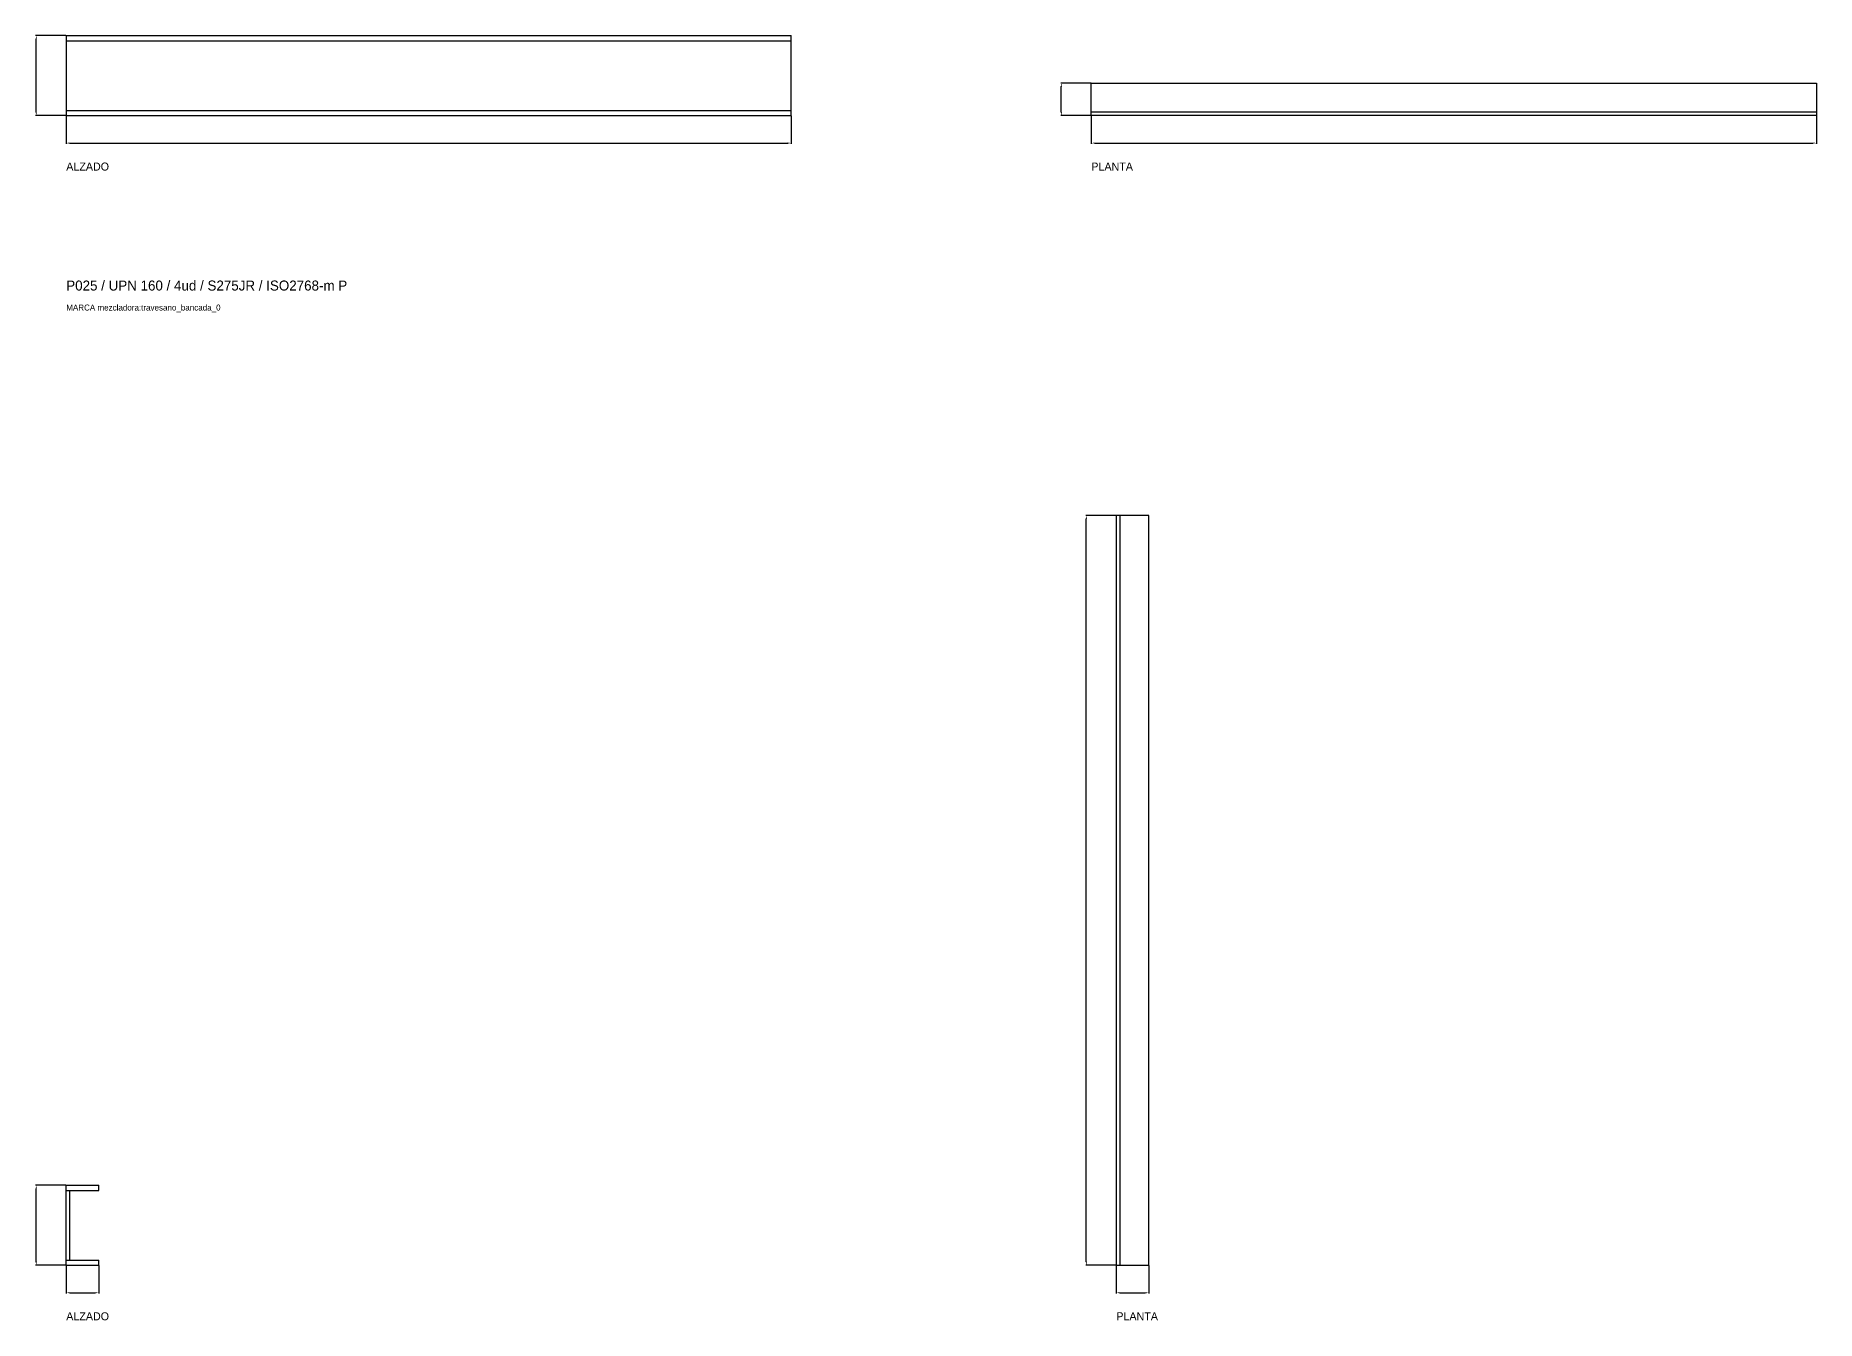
# Model space of a CAD drawing. Header units: millimetres. Extents: x -61 to 13940, y -87340 to 371.
# Drawn here: x -61 to 3500, y -34281 to -31711 of the extents above; entities that cross this region are included whole.
import ezdxf

# ---------------------------------------------------------------- set-up
doc = ezdxf.new("R2010")
doc.units = ezdxf.units.MM
for name, color, linetype in [('R18_COTAS_P', 1, 'Continuous'), ('R18_PIEZAS_P', 3, 'Continuous'), ('R18_TEXTOS', 7, 'Continuous')]:
    doc.layers.add(name, color=color, linetype=linetype)
doc.dimstyles.get("Standard").update_dxf_attribs({"dimtxt": 2.5, "dimasz": 2.5, "dimexe": 1.25, "dimexo": 0.625, "dimtad": 1, "dimcen": 2.5, "dimazin": 3, "dimtfac": 1, "dimtmove": 0, "dimatfit": 3, "dimarcsym": 0})

# ---------------------------------------------------------------- blocks, each defined once
blk = doc.blocks.new('*D145')
at = {"layer": 'Defpoints', "color": 0, "transparency": 16777216}
for p in [(0, -31871), (1450, -31871), (1450, -31926)]:
    blk.add_point(p, dxfattribs=at)
at = {"layer": 'R18_COTAS_P', "color": 0, "lineweight": -2, "transparency": 16777216}
for p, q in [((0, -31871.6), (0, -31927.2)), ((1450, -31871.6), (1450, -31927.2)), ((7, -31926), (1443, -31926))]:
    blk.add_line(p, q, dxfattribs=at)
at = {"layer": 'R18_COTAS_P', "color": 0, "transparency": 16777216}
for points in [[(7, -31924.8), (7, -31927.1), (0, -31926)], [(1443, -31924.8), (1443, -31927.1), (1450, -31926)]]:
    blk.add_solid(points, dxfattribs=at)
blk = doc.blocks.new('*D146')
at = {"layer": 'Defpoints', "color": 0, "transparency": 16777216}
for p in [(-60, -31711), (0, -31711), (0, -31871)]:
    blk.add_point(p, dxfattribs=at)
at = {"layer": 'R18_COTAS_P', "color": 0, "lineweight": -2, "transparency": 16777216}
for p, q in [((-0.6, -31711), (-61.3, -31711)), ((-60, -31864), (-60, -31718)), ((-0.6, -31871), (-61.3, -31871))]:
    blk.add_line(p, q, dxfattribs=at)
at = {"layer": 'R18_COTAS_P', "color": 0, "transparency": 16777216}
for points in [[(-61.2, -31718), (-58.8, -31718), (-60, -31711)], [(-61.2, -31864), (-58.8, -31864), (-60, -31871)]]:
    blk.add_solid(points, dxfattribs=at)
blk = doc.blocks.new('*D147')
at = {"layer": 'Defpoints', "color": 0, "transparency": 16777216}
for p in [(2050, -31871), (3500, -31871), (3500, -31926)]:
    blk.add_point(p, dxfattribs=at)
at = {"layer": 'R18_COTAS_P', "color": 0, "lineweight": -2, "transparency": 16777216}
for p, q in [((2050, -31871.6), (2050, -31927.2)), ((3500, -31871.6), (3500, -31927.2)), ((2057, -31926), (3493, -31926))]:
    blk.add_line(p, q, dxfattribs=at)
at = {"layer": 'R18_COTAS_P', "color": 0, "transparency": 16777216}
for points in [[(2057, -31924.8), (2057, -31927.1), (2050, -31926)], [(3493, -31924.8), (3493, -31927.1), (3500, -31926)]]:
    blk.add_solid(points, dxfattribs=at)
blk = doc.blocks.new('*D148')
at = {"layer": 'Defpoints', "color": 0, "transparency": 16777216}
for p in [(1990, -31806), (2050, -31806), (2050, -31871)]:
    blk.add_point(p, dxfattribs=at)
at = {"layer": 'R18_COTAS_P', "color": 0, "lineweight": -2, "transparency": 16777216}
for p, q in [((2049.4, -31806), (1988.8, -31806)), ((1990, -31864), (1990, -31813)), ((2049.4, -31871), (1988.8, -31871))]:
    blk.add_line(p, q, dxfattribs=at)
at = {"layer": 'R18_COTAS_P', "color": 0, "transparency": 16777216}
for points in [[(1988.8, -31813), (1991.2, -31813), (1990, -31806)], [(1988.8, -31864), (1991.2, -31864), (1990, -31871)]]:
    blk.add_solid(points, dxfattribs=at)
blk = doc.blocks.new('*D151')
at = {"layer": 'Defpoints', "color": 0, "transparency": 16777216}
for p in [(0, -34171), (65, -34171), (65, -34226)]:
    blk.add_point(p, dxfattribs=at)
at = {"layer": 'R18_COTAS_P', "color": 0, "lineweight": -2, "transparency": 16777216}
for p, q in [((0, -34171.6), (0, -34227.2)), ((65, -34171.6), (65, -34227.2)), ((7, -34226), (58, -34226))]:
    blk.add_line(p, q, dxfattribs=at)
at = {"layer": 'R18_COTAS_P', "color": 0, "transparency": 16777216}
for points in [[(7, -34224.8), (7, -34227.1), (0, -34226)], [(58, -34224.8), (58, -34227.1), (65, -34226)]]:
    blk.add_solid(points, dxfattribs=at)
blk = doc.blocks.new('*D152')
at = {"layer": 'Defpoints', "color": 0, "transparency": 16777216}
for p in [(-60, -34011), (0, -34011), (0, -34171)]:
    blk.add_point(p, dxfattribs=at)
at = {"layer": 'R18_COTAS_P', "color": 0, "lineweight": -2, "transparency": 16777216}
for p, q in [((-0.6, -34011), (-61.3, -34011)), ((-60, -34164), (-60, -34018)), ((-0.6, -34171), (-61.3, -34171))]:
    blk.add_line(p, q, dxfattribs=at)
at = {"layer": 'R18_COTAS_P', "color": 0, "transparency": 16777216}
for points in [[(-61.2, -34018), (-58.8, -34018), (-60, -34011)], [(-61.2, -34164), (-58.8, -34164), (-60, -34171)]]:
    blk.add_solid(points, dxfattribs=at)
blk = doc.blocks.new('*D153')
at = {"layer": 'Defpoints', "color": 0, "transparency": 16777216}
for p in [(2100, -34171), (2165, -34171), (2165, -34226)]:
    blk.add_point(p, dxfattribs=at)
at = {"layer": 'R18_COTAS_P', "color": 0, "lineweight": -2, "transparency": 16777216}
for p, q in [((2100, -34171.6), (2100, -34227.2)), ((2165, -34171.6), (2165, -34227.2)), ((2107, -34226), (2158, -34226))]:
    blk.add_line(p, q, dxfattribs=at)
at = {"layer": 'R18_COTAS_P', "color": 0, "transparency": 16777216}
for points in [[(2107, -34224.8), (2107, -34227.1), (2100, -34226)], [(2158, -34224.8), (2158, -34227.1), (2165, -34226)]]:
    blk.add_solid(points, dxfattribs=at)
blk = doc.blocks.new('*D154')
at = {"layer": 'Defpoints', "color": 0, "transparency": 16777216}
for p in [(2040, -32671), (2100, -32671), (2100, -34171)]:
    blk.add_point(p, dxfattribs=at)
at = {"layer": 'R18_COTAS_P', "color": 0, "lineweight": -2, "transparency": 16777216}
for p, q in [((2099.4, -32671), (2038.8, -32671)), ((2040, -34164), (2040, -32678)), ((2099.4, -34171), (2038.8, -34171))]:
    blk.add_line(p, q, dxfattribs=at)
at = {"layer": 'R18_COTAS_P', "color": 0, "transparency": 16777216}
for points in [[(2038.8, -32678), (2041.2, -32678), (2040, -32671)], [(2038.8, -34164), (2041.2, -34164), (2040, -34171)]]:
    blk.add_solid(points, dxfattribs=at)

msp = doc.modelspace()

# ---------------------------------------------------------------- linework, layer by layer
at = {"layer": 'R18_PIEZAS_P'}
for p, q in [((0, -31710.967), (1450, -31710.967)), ((0, -31710.967), (0, -31721.467)), ((0, -31721.467), (1450, -31721.467)), ((0, -31721.467), (0, -31860.467)), ((1450, -31721.467), (1450, -31710.967)), ((1450, -31860.467), (1450, -31721.467)), ((2050, -31870.967), (2050, -31805.967)), ((2050, -31805.967), (3500, -31805.967)), ((3500, -31805.967), (3500, -31870.967)), ((0, -31860.467), (1450, -31860.467)), ((0, -31860.467), (0, -31870.967)), ((0, -31870.967), (1450, -31870.967)), ((1450, -31870.967), (1450, -31860.467)), ((2050, -31870.967), (2050, -31863.467)), ((2050, -31863.467), (3500, -31863.467)), ((3500, -31870.967), (2050, -31870.967)), ((3500, -31863.467), (3500, -31870.967)), ((2165, -32670.967), (2100, -32670.967)), ((2100, -32670.967), (2100, -34170.967)), ((2107.5, -32670.967), (2100, -32670.967)), ((2107.5, -34170.967), (2107.5, -32670.967)), ((2165, -34170.967), (2165, -32670.967)), ((0, -34010.967), (65, -34010.967)), ((0, -34021.467), (0, -34010.967)), ((0, -34021.467), (65, -34021.467)), ((0, -34021.467), (7.5, -34021.467)), ((0, -34160.467), (0, -34021.467)), ((7.5, -34160.467), (7.5, -34021.467)), ((65, -34021.467), (65, -34010.967)), ((0, -34160.467), (65, -34160.467)), ((0, -34170.967), (0, -34160.467)), ((0, -34160.467), (7.5, -34160.467)), ((0, -34170.967), (65, -34170.967)), ((65, -34170.967), (65, -34160.467)), ((2100, -34170.967), (2165, -34170.967)), ((2100, -34170.967), (2107.5, -34170.967))]:
    msp.add_line(p, q, dxfattribs=at)

# ---------------------------------------------------------------- texts
at = {"layer": 'R18_TEXTOS'}
for s, height, p in [('ALZADO', 16, (0, -31980.967)), ('PLANTA', 16, (2050, -31980.967)), ('P025 / UPN 160 / 4ud / S275JR / ISO2768-m P', 20, (0, -32220.967)), ('MARCA mezcladora:travesano_bancada_0', 12, (0, -32260.967)), ('ALZADO', 16, (0, -34280.967)), ('PLANTA', 16, (2100, -34280.967))]:
    msp.add_text(s, height=height, dxfattribs=at).set_placement(p)

# ---------------------------------------------------------------- dimensions: what is measured, and where the dimension line sits
at = {"layer": 'R18_COTAS_P'}
for base, p1, p2, picture, middle in [((-60, -31710.967), (0, -31870.967), (0, -31710.967), '*D146', (-60, -31790.967)), ((1990, -31805.967), (2050, -31870.967), (2050, -31805.967), '*D148', (1990, -31838.467)), ((2040, -32670.967), (2100, -34170.967), (2100, -32670.967), '*D154', (2040, -33420.967)), ((-60, -34010.967), (0, -34170.967), (0, -34010.967), '*D152', (-60, -34090.967))]:
    dim = msp.add_linear_dim(base=base, p1=p1, p2=p2, angle=90, dimstyle='Standard', override={"dimtxt": 16, "dimasz": 7, "dimtad": 1, "dimdec": 2}, dxfattribs=at)
    dim.commit()
    dim.dimension.update_dxf_attribs({"geometry": picture, "text_midpoint": middle})
for base, p1, p2, picture, middle in [((1450, -31925.967), (0, -31870.967), (1450, -31870.967), '*D145', (725, -31925.967)), ((3500, -31925.967), (2050, -31870.967), (3500, -31870.967), '*D147', (2775, -31925.967)), ((65, -34225.967), (0, -34170.967), (65, -34170.967), '*D151', (32.5, -34225.967)), ((2165, -34225.967), (2100, -34170.967), (2165, -34170.967), '*D153', (2132.5, -34225.967))]:
    dim = msp.add_linear_dim(base=base, p1=p1, p2=p2, dimstyle='Standard', override={"dimtxt": 16, "dimasz": 7, "dimtad": 1, "dimdec": 2}, dxfattribs=at)
    dim.commit()
    dim.dimension.update_dxf_attribs({"geometry": picture, "text_midpoint": middle})

doc.saveas('drawing.dxf')
